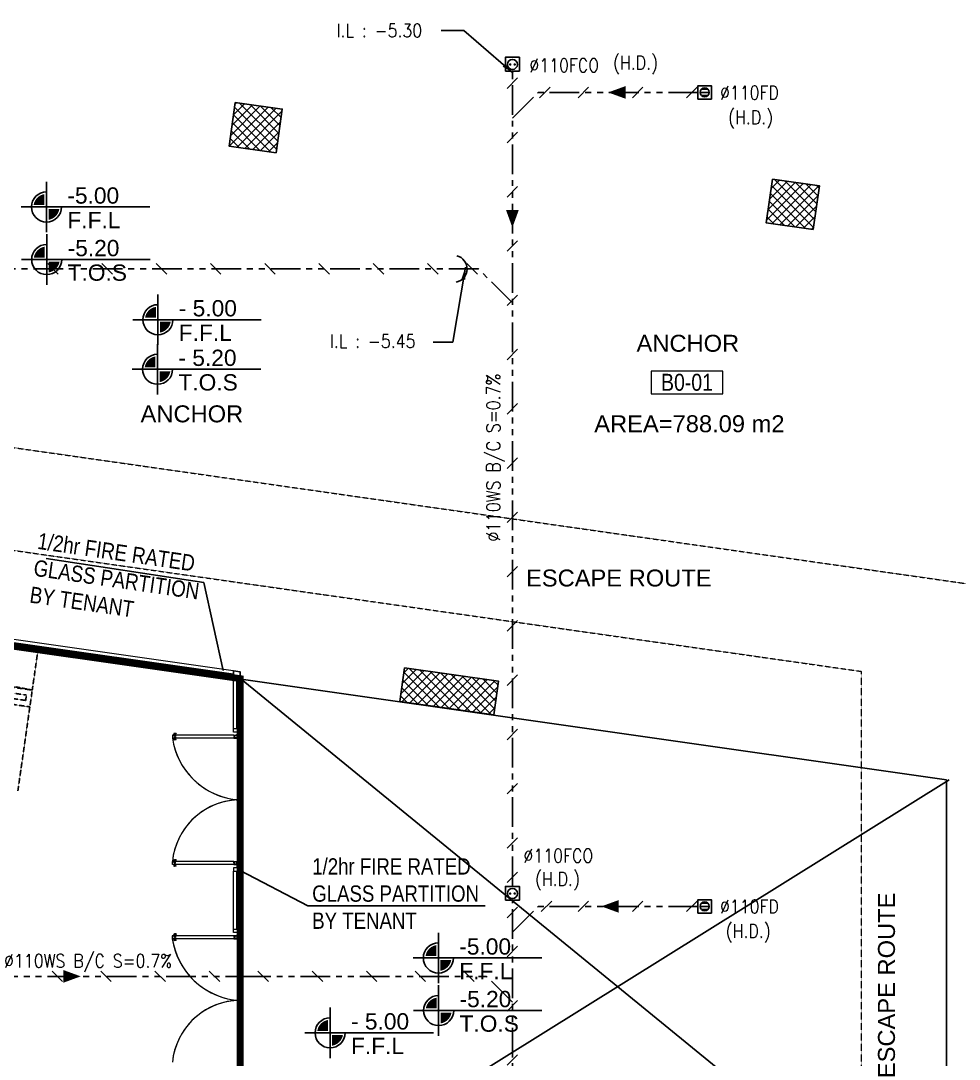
# Model space of a CAD drawing. Header units: inches. Extents: x 860051 to 1567527, y 277639 to 595672.
# Drawn here: x 1040839 to 1054677, y 354142 to 369452 of the extents above; entities that cross this region are included whole.
import ezdxf
from ezdxf.enums import TextEntityAlignment as Align

# ---------------------------------------------------------------- set-up
doc = ezdxf.new("R2010")
doc.units = ezdxf.units.IN
doc.header["$MEASUREMENT"] = 0
for name, pattern in [('DASHED2', [9.525, 6.35, -3.175]), ('HIDDEN', [9.525, 6.35, -3.175]), ('PHANTOM2', [1.25, 0.625, -0.125, 0.125, -0.125, 0.125, -0.125])]:
    doc.linetypes.add(name, pattern=pattern)
for name, color, linetype, lineweight in [('A-BLOCK', 43, 'Continuous', 13), ('A-GLASS', 4, 'Continuous', 5), ('A-HATCH CONCRETE', 254, 'Continuous', 5), ('A-LEASING LINE', 7, 'DASHED2', 9), ('A-LEASING NUMBER', 130, 'Continuous', 9), ('A-LEVEL', 181, 'Continuous', 9), ('A-LEVEL-CON', 74, 'Continuous', 9), ('A-LEVEL-FFL', 181, 'Continuous', 9), ('escape route', 8, 'HIDDEN', 15)]:
    doc.layers.add(name, color=color, linetype=linetype, lineweight=lineweight)
for name, color, linetype in [('GLAZ', 4, 'Continuous'), ('LEVELS', 181, 'Continuous'), ('P-PIPE-DRA', 40, 'Continuous'), ('P-PIPE-DRA-TXT', 181, 'Continuous'), ('S-COL', 210, 'Continuous'), ('SHAFT', 7, 'Continuous'), ('STEEL', 5, 'Continuous'), ('TAXT', 3, 'Continuous'), ('TEXT', 181, 'Continuous')]:
    doc.layers.add(name, color=color, linetype=linetype)
doc.styles.add('ARIAL', font='ARIALN.TTF')
doc.styles.add('SS', font='romand.shx', dxfattribs={"width": 0.85, "height": 200})
doc.styles.get("Standard").update_dxf_attribs({"font": 'arial.ttf'})
doc.styles.add('style1', font='arial.ttf')
doc.dimstyles.get("Standard").update_dxf_attribs({"dimtxt": 0.18, "dimasz": 0.18, "dimexe": 0.18, "dimexo": 0.0625, "dimgap": 0.09, "dimtad": 0, "dimtih": 1, "dimtoh": 1, "dimdec": 4, "dimzin": 0, "dimdsep": 46, "dimtxsty": 'Standard', "dimcen": 0.09, "dimadec": 0, "dimazin": 0, "dimtfac": 1, "dimtdec": 4, "dimtofl": 0, "dimtmove": 0, "dimatfit": 3, "dimfxl": 1, "dimtolj": 1, "dimtzin": 0, "dimarcsym": 0})
pattern_1 = [(45, (1013480.555, -68927.58), (-66.29126, 66.29126), []), (135, (1013480.555, -68927.58), (-66.29126, -66.29126), [])]

# ---------------------------------------------------------------- blocks, each defined once
blk = doc.blocks.new('FCO')
at = {"layer": 'P-PIPE-DRA', "color": 3, "linetype": 'Continuous'}
blk.add_lwpolyline([(0.103, 0), (0.103, 0.205), (-0.103, 0.205), (-0.103, 0)], close=True, dxfattribs=at)
at = {"layer": 'P-PIPE-DRA', "color": 1, "linetype": 'Continuous', "const_width": 0.018}
for points in [[(-0.034, 0.107, -1), (-0.034, 0.089, -1)], [(0.032, 0.107, 1), (0.032, 0.089, 1)]]:
    blk.add_lwpolyline(points, format="xyb", close=True, dxfattribs=at)
at = {"layer": 'P-PIPE-DRA', "color": 1, "linetype": 'Continuous'}
blk.add_circle((0, 0.099), 0.074, dxfattribs=at)
blk = doc.blocks.new('FD')
at = {"layer": 'P-PIPE-DRA', "color": 1, "linetype": 'Continuous'}
for p, q in [((-0.066, 0.099), (0.066, 0.099)), ((-0.045, 0.146), (0.045, 0.146)), ((-0.045, 0.051), (0.045, 0.051))]:
    blk.add_line(p, q, dxfattribs=at)
at = {"layer": 'P-PIPE-DRA', "color": 3, "linetype": 'Continuous'}
blk.add_lwpolyline([(0.099, 0), (0.099, 0.197), (-0.099, 0.197), (-0.099, 0)], close=True, dxfattribs=at)
at = {"layer": 'P-PIPE-DRA', "color": 1, "linetype": 'Continuous'}
blk.add_circle((0, 0.099), 0.0657, dxfattribs=at)
blk = doc.blocks.new('level')
at = {"layer": 'LEVELS'}
for points in [[(42.7, 3.7), (22.8, 3.7, -0.325023), (42.7, 23.7)], [(70.2, -3.7), (50.2, -3.7), (50.2, -23.7, 0.325023)]]:
    blk.add_hatch(color=256, dxfattribs=at).paths.add_polyline_path(points)
for p, q in [((46.5, -46.5), (46.5, 46.5)), ((0, 0), (236.9, 0))]:
    blk.add_line(p, q, dxfattribs=at)
blk.add_arc((46.5, 0), 27.7, 90, 0, dxfattribs=at)
at = {"layer": 'LEVELS', "style": 'style1', "flags": 8}
for tag, p in [('+0.00', (85, 6.1)), ('F.F.L', (85, -39.1))]:
    blk.add_attdef(tag, p, '', height=30, dxfattribs=at)
blk = doc.blocks.new('LEASING')
at = {"layer": 'A-LEASING NUMBER'}
blk.add_lwpolyline([(0, 0), (1057, 0), (1057, 336), (0, 336)], close=True, dxfattribs=at)
at = {"layer": 'A-LEASING NUMBER', "style": 'ARIAL'}
blk.add_attdef('4TH-01', text='', height=250, dxfattribs=at).set_placement((530, 170), align=Align.MIDDLE_CENTER)

msp = doc.modelspace()

# ---------------------------------------------------------------- hatches: boundary and pattern name
at = {"layer": 'A-HATCH CONCRETE'}
h = msp.add_hatch(dxfattribs=at)
h.set_pattern_fill('ANSI37', color=251, scale=750)
h.set_pattern_definition(pattern_1)
h.paths.add_polyline_path([(1044002.2, 368248.4), (1043910.4, 367604.9), (1044603.4, 367506), (1044695.2, 368149.5)])
h = msp.add_hatch(dxfattribs=at)
h.set_pattern_fill('ANSI37', color=251, scale=750)
h.set_pattern_definition(pattern_1)
h.paths.add_polyline_path([(1051921.8, 367118), (1051830, 366474.6), (1052523, 366375.7), (1052614.8, 367019.1)])
h = msp.add_hatch(dxfattribs=at)
h.set_pattern_fill('ANSI37', color=251, scale=750)
h.set_pattern_definition(pattern_1)
h.paths.add_polyline_path([(1047814.3, 359219.8), (1047885, 359714.7), (1046499, 359912.5), (1046428.4, 359417.6)])
at = {"layer": 'LEVELS'}
for points in [[(1041188.4, 366737.1), (1041028.7, 366737.1, -0.3250229), (1041188.4, 366896.7)], [(1041408, 366677.1), (1041248.4, 366677.1), (1041248.4, 366517.4, 0.3250229)], [(1041192.2, 365962), (1041032.5, 365962, -0.3250229), (1041192.2, 366121.7)], [(1041411.8, 365902), (1041252.2, 365902), (1041252.2, 365742.4, 0.3250229)], [(1046967.4, 355665.6), (1046807.7, 355665.6, -0.3250229), (1046967.4, 355825.2)], [(1047187, 355605.6), (1047027.4, 355605.6), (1047027.4, 355445.9, 0.3250229)], [(1046971.2, 354890.5), (1046811.5, 354890.5, -0.3250229), (1046971.2, 355050.2)], [(1047190.8, 354830.5), (1047031.2, 354830.5), (1047031.2, 354670.9, 0.3250229)]]:
    msp.add_hatch(color=251, dxfattribs=at).paths.add_polyline_path(points)

# ---------------------------------------------------------------- linework, layer by layer
at = {"layer": 'A-BLOCK', "color": 251, "ltscale": 100}
msp.add_line((1043974.2, 359767.9), (1039597, 360392.7), dxfattribs=at)
at = {"layer": 'A-GLASS', "color": 251}
for p, q in [((1044074.2, 359753.6), (1039597, 360392.7)), ((1044074.2, 359854.5), (1039611.1, 360491.5)), ((1043974.2, 359818.3), (1039653.6, 360434.9)), ((1043974.2, 359016.5), (1043974.2, 359767.9)), ((1043974.2, 359016.5), (1043974.2, 359767.9)), ((1044024.2, 359016.5), (1044024.2, 359760.8)), ((1044024.2, 359016.5), (1044024.2, 359760.8)), ((1044074.2, 359016.5), (1044074.2, 359753.6)), ((1044074.2, 359016.5), (1044074.2, 359753.6)), ((1043974.2, 356059.4), (1043974.2, 356916.5)), ((1043974.2, 356059.4), (1043974.2, 356916.5)), ((1044024.2, 356059.4), (1044024.2, 356916.5)), ((1044024.2, 356059.4), (1044024.2, 356916.5)), ((1044074.1, 356059.4), (1044074.2, 356916.5)), ((1044074.1, 356059.4), (1044074.2, 356916.5))]:
    msp.add_line(p, q, dxfattribs=at)
at = {"layer": 'A-GLASS', "color": 254}
for p, q in [((1043974.2, 359016.5), (1043974.2, 359767.9)), ((1044024.2, 359016.5), (1044024.2, 359760.8)), ((1044074.2, 359016.5), (1044074.2, 359753.6)), ((1043974.2, 356059.4), (1043974.2, 356916.5)), ((1044024.2, 356059.4), (1044024.2, 356916.5)), ((1044074.1, 356059.4), (1044074.2, 356916.5))]:
    msp.add_line(p, q, dxfattribs=at)
at = {"layer": 'A-GLASS', "color": 251, "ltscale": 0.5}
for p, q in [((1043119.6, 358921), (1043074.2, 358921)), ((1043074.2, 358921), (1043074.2, 358875.6)), ((1043119.6, 358921), (1043074.2, 358921)), ((1043074.2, 358921), (1043074.2, 358875.6)), ((1043119.6, 358875.6), (1043074.2, 358875.6)), ((1043119.6, 358875.6), (1043074.2, 358875.6)), ((1043078.7, 358916.5), (1043115.1, 358916.5)), ((1043078.7, 358916.5), (1043078.7, 358880.1)), ((1043078.7, 358916.5), (1043115.1, 358916.5)), ((1043078.7, 358916.5), (1043078.7, 358880.1)), ((1043078.7, 358880.1), (1043115.1, 358880.1)), ((1043078.7, 358880.1), (1043115.1, 358880.1)), ((1043094.6, 358921), (1043094.6, 358934.7)), ((1043094.6, 358921), (1043094.6, 358934.7)), ((1043094.6, 358875.6), (1043094.6, 358861.9)), ((1043094.6, 358875.6), (1043094.6, 358861.9)), ((1043101.5, 358921), (1043101.5, 358934.7)), ((1043101.5, 358921), (1043101.5, 358934.7)), ((1043101.5, 358875.6), (1043101.5, 358861.9)), ((1043101.5, 358875.6), (1043101.5, 358861.9)), ((1043131.4, 358946.1), (1043106, 358946.1)), ((1043131.4, 358946.1), (1043106, 358946.1)), ((1043131.4, 358939.2), (1043106, 358939.2)), ((1043131.4, 358939.2), (1043106, 358939.2)), ((1043106, 358907.4), (1043115.1, 358907.4)), ((1043106, 358907.4), (1043106, 358902.9)), ((1043106, 358907.4), (1043115.1, 358907.4)), ((1043106, 358907.4), (1043106, 358902.9)), ((1043119.6, 358902.9), (1043106, 358902.9)), ((1043119.6, 358902.9), (1043106, 358902.9)), ((1043106, 358893.8), (1043106, 358889.2)), ((1043119.6, 358893.8), (1043106, 358893.8)), ((1043106, 358893.8), (1043106, 358889.2)), ((1043119.6, 358893.8), (1043106, 358893.8)), ((1043106, 358889.2), (1043115.1, 358889.2)), ((1043106, 358889.2), (1043115.1, 358889.2)), ((1043110.5, 358902.9), (1043110.5, 358893.8)), ((1043110.5, 358902.9), (1043110.5, 358893.8)), ((1043115.1, 358916.5), (1043115.1, 358907.4)), ((1043115.1, 358916.5), (1043115.1, 358907.4)), ((1043115.1, 358889.2), (1043115.1, 358880.1)), ((1043115.1, 358889.2), (1043115.1, 358880.1)), ((1043119.6, 358921), (1043119.6, 358902.9)), ((1043119.6, 358921), (1043119.6, 358902.9)), ((1043983.3, 358921), (1043119.6, 358921)), ((1043119.6, 358893.8), (1043119.6, 358875.6)), ((1043119.6, 358893.8), (1043119.6, 358875.6)), ((1043983.3, 358875.6), (1043119.6, 358875.6)), ((1043131.4, 358946.1), (1043131.4, 358939.2)), ((1043131.4, 358946.1), (1043131.4, 358939.2)), ((1043983.3, 358875.6), (1043973.9, 358875.6)), ((1043983.3, 358921), (1043974, 358921)), ((1043983.3, 358921), (1043983.3, 358902.9)), ((1043983.3, 358921), (1044028.7, 358921)), ((1043983.3, 358921), (1043983.3, 358902.9)), ((1043983.3, 358921), (1044028.7, 358921)), ((1043983.3, 358902.9), (1043996.9, 358902.9)), ((1043983.3, 358902.9), (1043996.9, 358902.9)), ((1043983.3, 358893.8), (1043983.3, 358875.6)), ((1043983.3, 358893.8), (1043996.9, 358893.8)), ((1043983.3, 358893.8), (1043983.3, 358875.6)), ((1043983.3, 358893.8), (1043996.9, 358893.8)), ((1043983.3, 358875.6), (1044028.7, 358875.6)), ((1043983.3, 358875.6), (1044028.7, 358875.6)), ((1044024.2, 358916.5), (1043987.8, 358916.5)), ((1043987.8, 358916.5), (1043987.8, 358907.4)), ((1044024.2, 358916.5), (1043987.8, 358916.5)), ((1043987.8, 358916.5), (1043987.8, 358907.4)), ((1043996.9, 358907.4), (1043987.8, 358907.4)), ((1043996.9, 358907.4), (1043987.8, 358907.4)), ((1043996.9, 358889.2), (1043987.8, 358889.2)), ((1043987.8, 358889.2), (1043987.8, 358880.1)), ((1043996.9, 358889.2), (1043987.8, 358889.2)), ((1043987.8, 358889.2), (1043987.8, 358880.1)), ((1044024.2, 358880.1), (1043987.8, 358880.1)), ((1044024.2, 358880.1), (1043987.8, 358880.1)), ((1043992.4, 358902.9), (1043992.4, 358893.8)), ((1043992.4, 358902.9), (1043992.4, 358893.8)), ((1043996.9, 358907.4), (1043996.9, 358902.9)), ((1043996.9, 358907.4), (1043996.9, 358902.9)), ((1043996.9, 358893.8), (1043996.9, 358889.2)), ((1043996.9, 358893.8), (1043996.9, 358889.2)), ((1044024.2, 358916.5), (1044024.2, 358880.1)), ((1044024.2, 358916.5), (1044024.2, 358880.1)), ((1044028.7, 358966.5), (1044074.2, 358966.5)), ((1044028.7, 358966.5), (1044028.7, 358921)), ((1044028.7, 358966.5), (1044074.2, 358966.5)), ((1044028.7, 358966.5), (1044028.7, 358921)), ((1044028.7, 358921), (1044028.7, 358875.6)), ((1044028.7, 358921), (1044074.2, 358921)), ((1044028.7, 358921), (1044028.7, 358875.6)), ((1044028.7, 358921), (1044074.2, 358921)), ((1044033.3, 358925.6), (1044033.3, 358962)), ((1044033.3, 358962), (1044069.6, 358962)), ((1044033.3, 358925.6), (1044033.3, 358962)), ((1044033.3, 358962), (1044069.6, 358962)), ((1044033.3, 358925.6), (1044069.6, 358925.6)), ((1044033.3, 358925.6), (1044069.6, 358925.6)), ((1044069.6, 358925.6), (1044069.6, 358962)), ((1044069.6, 358925.6), (1044069.6, 358962)), ((1044074.2, 358966.5), (1044074.2, 358921)), ((1044074.2, 358966.5), (1044074.2, 358921)), ((1043131.4, 358857.4), (1043106, 358857.4)), ((1043131.4, 358857.4), (1043106, 358857.4)), ((1043131.4, 358850.6), (1043106, 358850.6)), ((1043131.4, 358850.6), (1043106, 358850.6)), ((1043131.4, 358850.6), (1043131.4, 358857.4)), ((1043131.4, 358850.6), (1043131.4, 358857.4)), ((1043119.6, 357057.4), (1043074.2, 357057.4)), ((1043074.2, 357012), (1043074.2, 357057.4)), ((1043119.6, 357057.4), (1043074.2, 357057.4)), ((1043074.2, 357012), (1043074.2, 357057.4)), ((1043078.7, 357052.9), (1043115.1, 357052.9)), ((1043078.7, 357016.5), (1043078.7, 357052.9)), ((1043078.7, 357052.9), (1043115.1, 357052.9)), ((1043078.7, 357016.5), (1043078.7, 357052.9)), ((1043094.6, 357057.4), (1043094.6, 357071.1)), ((1043094.6, 357057.4), (1043094.6, 357071.1)), ((1043101.5, 357057.4), (1043101.5, 357071.1)), ((1043101.5, 357057.4), (1043101.5, 357071.1)), ((1043131.4, 357082.4), (1043106, 357082.4)), ((1043131.4, 357082.4), (1043106, 357082.4)), ((1043131.4, 357075.6), (1043106, 357075.6)), ((1043131.4, 357075.6), (1043106, 357075.6)), ((1043106, 357043.8), (1043115.1, 357043.8)), ((1043106, 357039.2), (1043106, 357043.8)), ((1043106, 357043.8), (1043115.1, 357043.8)), ((1043106, 357039.2), (1043106, 357043.8)), ((1043119.6, 357039.2), (1043106, 357039.2)), ((1043119.6, 357039.2), (1043106, 357039.2)), ((1043106, 357025.6), (1043106, 357030.1)), ((1043119.6, 357030.1), (1043106, 357030.1)), ((1043106, 357025.6), (1043106, 357030.1)), ((1043119.6, 357030.1), (1043106, 357030.1)), ((1043106, 357025.6), (1043115.1, 357025.6)), ((1043106, 357025.6), (1043115.1, 357025.6)), ((1043110.5, 357030.1), (1043110.5, 357039.2)), ((1043110.5, 357030.1), (1043110.5, 357039.2)), ((1043115.1, 357043.8), (1043115.1, 357052.9)), ((1043115.1, 357043.8), (1043115.1, 357052.9)), ((1043115.1, 357016.5), (1043115.1, 357025.6)), ((1043115.1, 357016.5), (1043115.1, 357025.6)), ((1043119.6, 357039.2), (1043119.6, 357057.4)), ((1043119.6, 357039.2), (1043119.6, 357057.4)), ((1043983.3, 357057.4), (1043119.6, 357057.4)), ((1043119.6, 357012), (1043119.6, 357030.1)), ((1043119.6, 357012), (1043119.6, 357030.1)), ((1043131.4, 357082.4), (1043131.4, 357075.6)), ((1043131.4, 357082.4), (1043131.4, 357075.6)), ((1043983.3, 357057.4), (1043973.4, 357057.4)), ((1043983.3, 357039.2), (1043983.3, 357057.4)), ((1043983.3, 357057.4), (1044028.7, 357057.4)), ((1043983.3, 357039.2), (1043983.3, 357057.4)), ((1043983.3, 357057.4), (1044028.7, 357057.4)), ((1043983.3, 357039.2), (1043996.9, 357039.2)), ((1043983.3, 357039.2), (1043996.9, 357039.2)), ((1043983.3, 357012), (1043983.3, 357030.1)), ((1043983.3, 357030.1), (1043996.9, 357030.1)), ((1043983.3, 357012), (1043983.3, 357030.1)), ((1043983.3, 357030.1), (1043996.9, 357030.1)), ((1044024.2, 357052.9), (1043987.8, 357052.9)), ((1043987.8, 357043.8), (1043987.8, 357052.9)), ((1044024.2, 357052.9), (1043987.8, 357052.9)), ((1043987.8, 357043.8), (1043987.8, 357052.9)), ((1043996.9, 357043.8), (1043987.8, 357043.8)), ((1043996.9, 357043.8), (1043987.8, 357043.8)), ((1043987.8, 357016.5), (1043987.8, 357025.6)), ((1043996.9, 357025.6), (1043987.8, 357025.6)), ((1043987.8, 357016.5), (1043987.8, 357025.6)), ((1043996.9, 357025.6), (1043987.8, 357025.6)), ((1043992.4, 357030.1), (1043992.4, 357039.2)), ((1043992.4, 357030.1), (1043992.4, 357039.2)), ((1043996.9, 357039.2), (1043996.9, 357043.8)), ((1043996.9, 357039.2), (1043996.9, 357043.8)), ((1043996.9, 357025.6), (1043996.9, 357030.1)), ((1043996.9, 357025.6), (1043996.9, 357030.1)), ((1044024.2, 357016.5), (1044024.2, 357052.9)), ((1044024.2, 357016.5), (1044024.2, 357052.9)), ((1044028.7, 357011.9), (1044028.7, 357057.4)), ((1044028.7, 357011.9), (1044028.7, 357057.4)), ((1043119.6, 357012), (1043074.2, 357012)), ((1043119.6, 357012), (1043074.2, 357012)), ((1043078.7, 357016.5), (1043115.1, 357016.5)), ((1043078.7, 357016.5), (1043115.1, 357016.5)), ((1043094.6, 357012), (1043094.6, 356998.3)), ((1043094.6, 357012), (1043094.6, 356998.3)), ((1043101.5, 357012), (1043101.5, 356998.3)), ((1043101.5, 357012), (1043101.5, 356998.3)), ((1043131.4, 356993.8), (1043106, 356993.8)), ((1043131.4, 356993.8), (1043106, 356993.8)), ((1043131.4, 356986.9), (1043106, 356986.9)), ((1043983.3, 357012), (1043119.6, 357012)), ((1043131.4, 356986.9), (1043131.4, 356993.8)), ((1043983.3, 357012), (1043973.4, 357012)), ((1043983.3, 357012), (1044028.7, 357011.9)), ((1043983.3, 357012), (1044028.7, 357011.9)), ((1044024.2, 357016.5), (1043987.8, 357016.5)), ((1044024.2, 357016.5), (1043987.8, 357016.5)), ((1044028.7, 357011.9), (1044074.2, 357012)), ((1044028.7, 357011.9), (1044074.2, 357012)), ((1044028.7, 356966.5), (1044028.7, 357011.9)), ((1044028.7, 356966.5), (1044028.7, 357011.9)), ((1044028.7, 356966.5), (1044074.2, 356966.5)), ((1044028.7, 356966.5), (1044074.2, 356966.5)), ((1044033.3, 357007.4), (1044033.3, 356971)), ((1044033.3, 357007.4), (1044069.6, 357007.4)), ((1044033.3, 357007.4), (1044033.3, 356971)), ((1044033.3, 357007.4), (1044069.6, 357007.4)), ((1044033.3, 356971), (1044069.6, 356971)), ((1044033.3, 356971), (1044069.6, 356971)), ((1044069.6, 357007.4), (1044069.6, 356971)), ((1044069.6, 357007.4), (1044069.6, 356971)), ((1044074.2, 356966.5), (1044074.2, 357012)), ((1044074.2, 356966.5), (1044074.2, 357012)), ((1043119.6, 355964), (1043074.1, 355964)), ((1043074.1, 355964), (1043074.1, 355918.5)), ((1043078.7, 355959.4), (1043115.1, 355959.4)), ((1043078.7, 355959.4), (1043078.7, 355923.1)), ((1043094.6, 355964), (1043094.6, 355977.6)), ((1043101.4, 355964), (1043101.4, 355977.6)), ((1043131.3, 355989), (1043106, 355989)), ((1043131.3, 355982.2), (1043106, 355982.2)), ((1043115.1, 355959.4), (1043115, 355950.3)), ((1043119.6, 355964), (1043119.6, 355945.8)), ((1043983.2, 355964), (1043119.6, 355964)), ((1043131.3, 355989), (1043131.3, 355982.2)), ((1043983.2, 355964), (1043973.1, 355964)), ((1043983.2, 355964), (1043983.2, 355945.8)), ((1043983.2, 355964), (1044028.7, 355964)), ((1043983.2, 355964), (1043983.2, 355945.8)), ((1043983.2, 355964), (1044028.7, 355964)), ((1044024.1, 355959.4), (1043987.8, 355959.4)), ((1043987.8, 355959.4), (1043987.8, 355950.3)), ((1044024.1, 355959.4), (1043987.8, 355959.4)), ((1043987.8, 355959.4), (1043987.8, 355950.3)), ((1044024.1, 355959.4), (1044024.1, 355923.1)), ((1044024.1, 355959.4), (1044024.1, 355923.1)), ((1044028.7, 356009.4), (1044074.1, 356009.4)), ((1044028.7, 356009.4), (1044028.7, 355964)), ((1044028.7, 356009.4), (1044074.1, 356009.4)), ((1044028.7, 356009.4), (1044028.7, 355964)), ((1044028.7, 355964), (1044028.7, 355918.5)), ((1044028.7, 355964), (1044074.1, 355964)), ((1044028.7, 355964), (1044028.7, 355918.5)), ((1044028.7, 355964), (1044074.1, 355964)), ((1044033.2, 355968.5), (1044033.2, 356004.9)), ((1044033.2, 356004.9), (1044069.6, 356004.9)), ((1044033.2, 355968.5), (1044033.2, 356004.9)), ((1044033.2, 356004.9), (1044069.6, 356004.9)), ((1044033.2, 355968.5), (1044069.6, 355968.5)), ((1044033.2, 355968.5), (1044069.6, 355968.5)), ((1044069.6, 355968.5), (1044069.6, 356004.9)), ((1044069.6, 355968.5), (1044069.6, 356004.9)), ((1044074.1, 356009.4), (1044074.1, 355964)), ((1044074.1, 356009.4), (1044074.1, 355964)), ((1043119.6, 355918.5), (1043074.1, 355918.5)), ((1043078.7, 355923.1), (1043115, 355923.1)), ((1043094.6, 355918.5), (1043094.6, 355904.9)), ((1043101.4, 355918.5), (1043101.4, 355904.9)), ((1043106, 355950.3), (1043115, 355950.3)), ((1043106, 355950.3), (1043106, 355945.8)), ((1043119.6, 355945.8), (1043106, 355945.8)), ((1043106, 355936.7), (1043106, 355932.2)), ((1043119.6, 355936.7), (1043106, 355936.7)), ((1043106, 355932.2), (1043115, 355932.2)), ((1043131.3, 355900.3), (1043106, 355900.3)), ((1043131.3, 355893.5), (1043106, 355893.5)), ((1043110.5, 355945.8), (1043110.5, 355936.7)), ((1043115, 355932.2), (1043115, 355923.1)), ((1043119.6, 355936.7), (1043119.6, 355918.5)), ((1043983.2, 355918.5), (1043119.6, 355918.6)), ((1043131.3, 355893.5), (1043131.3, 355900.3)), ((1043983.2, 355918.5), (1043973.1, 355918.5)), ((1043983.2, 355945.8), (1043996.9, 355945.8)), ((1043983.2, 355945.8), (1043996.9, 355945.8)), ((1043983.2, 355936.7), (1043983.2, 355918.5)), ((1043983.2, 355936.7), (1043996.9, 355936.7)), ((1043983.2, 355936.7), (1043983.2, 355918.5)), ((1043983.2, 355936.7), (1043996.9, 355936.7)), ((1043983.2, 355918.5), (1044028.7, 355918.5)), ((1043983.2, 355918.5), (1044028.7, 355918.5)), ((1043996.9, 355950.3), (1043987.8, 355950.3)), ((1043996.9, 355950.3), (1043987.8, 355950.3)), ((1043996.9, 355932.2), (1043987.8, 355932.2)), ((1043987.8, 355932.2), (1043987.8, 355923.1)), ((1043996.9, 355932.2), (1043987.8, 355932.2)), ((1043987.8, 355932.2), (1043987.8, 355923.1)), ((1044024.1, 355923.1), (1043987.8, 355923.1)), ((1044024.1, 355923.1), (1043987.8, 355923.1)), ((1043992.3, 355945.8), (1043992.3, 355936.7)), ((1043992.3, 355945.8), (1043992.3, 355936.7)), ((1043996.9, 355950.3), (1043996.9, 355945.8)), ((1043996.9, 355950.3), (1043996.9, 355945.8)), ((1043996.9, 355936.7), (1043996.9, 355932.2)), ((1043996.9, 355936.7), (1043996.9, 355932.2))]:
    msp.add_line(p, q, dxfattribs=at)
at = {"layer": 'A-GLASS', "color": 254, "ltscale": 0.5}
for p, q in [((1043119.6, 358921), (1043074.2, 358921)), ((1043074.2, 358921), (1043074.2, 358875.6)), ((1043119.6, 358875.6), (1043074.2, 358875.6)), ((1043078.7, 358916.5), (1043115.1, 358916.5)), ((1043078.7, 358916.5), (1043078.7, 358880.1)), ((1043078.7, 358880.1), (1043115.1, 358880.1)), ((1043094.6, 358921), (1043094.6, 358934.7)), ((1043094.6, 358875.6), (1043094.6, 358861.9)), ((1043101.5, 358921), (1043101.5, 358934.7)), ((1043101.5, 358875.6), (1043101.5, 358861.9)), ((1043131.4, 358946.1), (1043106, 358946.1)), ((1043131.4, 358939.2), (1043106, 358939.2)), ((1043106, 358907.4), (1043115.1, 358907.4)), ((1043106, 358907.4), (1043106, 358902.9)), ((1043119.6, 358902.9), (1043106, 358902.9)), ((1043106, 358893.8), (1043106, 358889.2)), ((1043119.6, 358893.8), (1043106, 358893.8)), ((1043106, 358889.2), (1043115.1, 358889.2)), ((1043110.5, 358902.9), (1043110.5, 358893.8)), ((1043115.1, 358916.5), (1043115.1, 358907.4)), ((1043115.1, 358889.2), (1043115.1, 358880.1)), ((1043119.6, 358921), (1043119.6, 358902.9)), ((1043983.3, 358921), (1043119.6, 358921)), ((1043119.6, 358893.8), (1043119.6, 358875.6)), ((1043983.3, 358875.6), (1043119.6, 358875.6)), ((1043131.4, 358946.1), (1043131.4, 358939.2)), ((1043983.3, 358921), (1043983.3, 358902.9)), ((1043983.3, 358921), (1044028.7, 358921)), ((1043983.3, 358902.9), (1043996.9, 358902.9)), ((1043983.3, 358893.8), (1043983.3, 358875.6)), ((1043983.3, 358893.8), (1043996.9, 358893.8)), ((1043983.3, 358875.6), (1044028.7, 358875.6)), ((1044024.2, 358916.5), (1043987.8, 358916.5)), ((1043987.8, 358916.5), (1043987.8, 358907.4)), ((1043996.9, 358907.4), (1043987.8, 358907.4)), ((1043996.9, 358889.2), (1043987.8, 358889.2)), ((1043987.8, 358889.2), (1043987.8, 358880.1)), ((1044024.2, 358880.1), (1043987.8, 358880.1)), ((1043992.4, 358902.9), (1043992.4, 358893.8)), ((1043996.9, 358907.4), (1043996.9, 358902.9)), ((1043996.9, 358893.8), (1043996.9, 358889.2)), ((1044024.2, 358916.5), (1044024.2, 358880.1)), ((1044028.7, 358966.5), (1044074.2, 358966.5)), ((1044028.7, 358966.5), (1044028.7, 358921)), ((1044028.7, 358921), (1044028.7, 358875.6)), ((1044028.7, 358921), (1044074.2, 358921)), ((1044033.3, 358925.6), (1044033.3, 358962)), ((1044033.3, 358962), (1044069.6, 358962)), ((1044033.3, 358925.6), (1044069.6, 358925.6)), ((1044069.6, 358925.6), (1044069.6, 358962)), ((1044074.2, 358966.5), (1044074.2, 358921)), ((1043131.4, 358857.4), (1043106, 358857.4)), ((1043131.4, 358850.6), (1043106, 358850.6)), ((1043131.4, 358850.6), (1043131.4, 358857.4)), ((1043119.6, 357057.4), (1043074.2, 357057.4)), ((1043074.2, 357012), (1043074.2, 357057.4)), ((1043078.7, 357052.9), (1043115.1, 357052.9)), ((1043078.7, 357016.5), (1043078.7, 357052.9)), ((1043094.6, 357057.4), (1043094.6, 357071.1)), ((1043101.5, 357057.4), (1043101.5, 357071.1)), ((1043131.4, 357082.4), (1043106, 357082.4)), ((1043131.4, 357075.6), (1043106, 357075.6)), ((1043106, 357043.8), (1043115.1, 357043.8)), ((1043106, 357039.2), (1043106, 357043.8)), ((1043119.6, 357039.2), (1043106, 357039.2)), ((1043106, 357025.6), (1043106, 357030.1)), ((1043119.6, 357030.1), (1043106, 357030.1)), ((1043106, 357025.6), (1043115.1, 357025.6)), ((1043110.5, 357030.1), (1043110.5, 357039.2)), ((1043115.1, 357043.8), (1043115.1, 357052.9)), ((1043115.1, 357016.5), (1043115.1, 357025.6)), ((1043119.6, 357039.2), (1043119.6, 357057.4)), ((1043983.3, 357057.4), (1043119.6, 357057.4)), ((1043119.6, 357012), (1043119.6, 357030.1)), ((1043131.4, 357082.4), (1043131.4, 357075.6)), ((1043983.3, 357039.2), (1043983.3, 357057.4)), ((1043983.3, 357057.4), (1044028.7, 357057.4)), ((1043983.3, 357039.2), (1043996.9, 357039.2)), ((1043983.3, 357012), (1043983.3, 357030.1)), ((1043983.3, 357030.1), (1043996.9, 357030.1)), ((1044024.2, 357052.9), (1043987.8, 357052.9)), ((1043987.8, 357043.8), (1043987.8, 357052.9)), ((1043996.9, 357043.8), (1043987.8, 357043.8)), ((1043987.8, 357016.5), (1043987.8, 357025.6)), ((1043996.9, 357025.6), (1043987.8, 357025.6)), ((1043992.4, 357030.1), (1043992.4, 357039.2)), ((1043996.9, 357039.2), (1043996.9, 357043.8)), ((1043996.9, 357025.6), (1043996.9, 357030.1)), ((1044024.2, 357016.5), (1044024.2, 357052.9)), ((1044028.7, 357011.9), (1044028.7, 357057.4)), ((1043119.6, 357012), (1043074.2, 357012)), ((1043078.7, 357016.5), (1043115.1, 357016.5)), ((1043094.6, 357012), (1043094.6, 356998.3)), ((1043101.5, 357012), (1043101.5, 356998.3)), ((1043131.4, 356993.8), (1043106, 356993.8)), ((1043131.4, 356986.9), (1043106, 356986.9)), ((1043983.3, 357012), (1043119.6, 357012)), ((1043131.4, 356986.9), (1043131.4, 356993.8)), ((1043983.3, 357012), (1044028.7, 357011.9)), ((1044024.2, 357016.5), (1043987.8, 357016.5)), ((1044028.7, 357011.9), (1044074.2, 357012)), ((1044028.7, 356966.5), (1044028.7, 357011.9)), ((1044028.7, 356966.5), (1044074.2, 356966.5)), ((1044033.3, 357007.4), (1044033.3, 356971)), ((1044033.3, 357007.4), (1044069.6, 357007.4)), ((1044033.3, 356971), (1044069.6, 356971)), ((1044069.6, 357007.4), (1044069.6, 356971)), ((1044074.2, 356966.5), (1044074.2, 357012)), ((1043119.6, 355964), (1043074.1, 355964)), ((1043074.1, 355964), (1043074.1, 355918.5)), ((1043078.7, 355959.4), (1043115.1, 355959.4)), ((1043078.7, 355959.4), (1043078.7, 355923.1)), ((1043094.6, 355964), (1043094.6, 355977.6)), ((1043101.4, 355964), (1043101.4, 355977.6)), ((1043131.3, 355989), (1043106, 355989)), ((1043131.3, 355982.2), (1043106, 355982.2)), ((1043115.1, 355959.4), (1043115, 355950.3)), ((1043119.6, 355964), (1043119.6, 355945.8)), ((1043983.2, 355964), (1043119.6, 355964)), ((1043131.3, 355989), (1043131.3, 355982.2)), ((1043983.2, 355964), (1043983.2, 355945.8)), ((1043983.2, 355964), (1044028.7, 355964)), ((1044024.1, 355959.4), (1043987.8, 355959.4)), ((1043987.8, 355959.4), (1043987.8, 355950.3)), ((1044024.1, 355959.4), (1044024.1, 355923.1)), ((1044028.7, 356009.4), (1044074.1, 356009.4)), ((1044028.7, 356009.4), (1044028.7, 355964)), ((1044028.7, 355964), (1044028.7, 355918.5)), ((1044028.7, 355964), (1044074.1, 355964)), ((1044033.2, 355968.5), (1044033.2, 356004.9)), ((1044033.2, 356004.9), (1044069.6, 356004.9)), ((1044033.2, 355968.5), (1044069.6, 355968.5)), ((1044069.6, 355968.5), (1044069.6, 356004.9)), ((1044074.1, 356009.4), (1044074.1, 355964)), ((1043119.6, 355918.5), (1043074.1, 355918.5)), ((1043078.7, 355923.1), (1043115, 355923.1)), ((1043094.6, 355918.5), (1043094.6, 355904.9)), ((1043101.4, 355918.5), (1043101.4, 355904.9)), ((1043106, 355950.3), (1043115, 355950.3)), ((1043106, 355950.3), (1043106, 355945.8)), ((1043119.6, 355945.8), (1043106, 355945.8)), ((1043106, 355936.7), (1043106, 355932.2)), ((1043119.6, 355936.7), (1043106, 355936.7)), ((1043106, 355932.2), (1043115, 355932.2)), ((1043131.3, 355900.3), (1043106, 355900.3)), ((1043131.3, 355893.5), (1043106, 355893.5)), ((1043110.5, 355945.8), (1043110.5, 355936.7)), ((1043115, 355932.2), (1043115, 355923.1)), ((1043119.6, 355936.7), (1043119.6, 355918.5)), ((1043983.2, 355918.5), (1043119.6, 355918.6)), ((1043131.3, 355893.5), (1043131.3, 355900.3)), ((1043983.2, 355945.8), (1043996.9, 355945.8)), ((1043983.2, 355936.7), (1043983.2, 355918.5)), ((1043983.2, 355936.7), (1043996.9, 355936.7)), ((1043983.2, 355918.5), (1044028.7, 355918.5)), ((1043996.9, 355950.3), (1043987.8, 355950.3)), ((1043996.9, 355932.2), (1043987.8, 355932.2)), ((1043987.8, 355932.2), (1043987.8, 355923.1)), ((1044024.1, 355923.1), (1043987.8, 355923.1)), ((1043992.3, 355945.8), (1043992.3, 355936.7)), ((1043996.9, 355950.3), (1043996.9, 355945.8)), ((1043996.9, 355936.7), (1043996.9, 355932.2))]:
    msp.add_line(p, q, dxfattribs=at)
at = {"layer": 'A-GLASS', "color": 251}
for points in [[(1043974.2, 359016.5), (1044074.2, 359016.5), (1044074.2, 358966.5), (1043974.2, 358966.5)], [(1043974.2, 359016.5), (1044074.2, 359016.5), (1044074.2, 358966.5), (1043974.2, 358966.5)], [(1043974.2, 356916.5), (1044074.2, 356916.5), (1044074.2, 356966.5), (1043974.2, 356966.5)], [(1043974.2, 356916.5), (1044074.2, 356916.5), (1044074.2, 356966.5), (1043974.2, 356966.5)], [(1043974.1, 356059.4), (1044074.1, 356059.4), (1044074.1, 356009.4), (1043974.1, 356009.4)], [(1043974.1, 356059.4), (1044074.1, 356059.4), (1044074.1, 356009.4), (1043974.1, 356009.4)]]:
    msp.add_lwpolyline(points, close=True, dxfattribs=at)
at = {"layer": 'A-GLASS', "color": 254}
for points in [[(1043974.2, 359016.5), (1044074.2, 359016.5), (1044074.2, 358966.5), (1043974.2, 358966.5)], [(1043974.2, 356916.5), (1044074.2, 356916.5), (1044074.2, 356966.5), (1043974.2, 356966.5)], [(1043974.1, 356059.4), (1044074.1, 356059.4), (1044074.1, 356009.4), (1043974.1, 356009.4)]]:
    msp.add_lwpolyline(points, close=True, dxfattribs=at)
at = {"layer": 'A-GLASS', "color": 251, "ltscale": 0.5}
for centre in [(1044024.8, 358925), (1044024.8, 358925), (1044024.8, 357008), (1044024.8, 357008), (1044024.7, 355968), (1044024.7, 355968)]:
    msp.add_circle(centre, 3.98, dxfattribs=at)
at = {"layer": 'A-GLASS', "color": 254, "ltscale": 0.5}
for centre in [(1044024.8, 358925), (1044024.8, 357008), (1044024.7, 355968)]:
    msp.add_circle(centre, 3.98, dxfattribs=at)
at = {"layer": 'A-GLASS', "color": 251, "ltscale": 0.5}
for centre, radius, start, end in [((1044136.8, 359035.6), 1074.6, 188.56447, 264.23052), ((1043106, 358934.7), 11.4, 90.02421, 179.97515), ((1043106, 358934.7), 11.4, 90.02421, 179.97515), ((1043106, 358861.9), 11.4, 180.02485, 269.97579), ((1043106, 358861.9), 11.4, 180.02485, 269.97579), ((1043106, 358934.7), 4.55, 90.02421, 179.97515), ((1043106, 358934.7), 4.55, 90.02421, 179.97515), ((1043106, 358861.9), 4.55, 180.02485, 269.97579), ((1043106, 358861.9), 4.55, 180.02485, 269.97579), ((1044081.5, 356955.4), 1012.5, 92.9889, 174.21627), ((1044136.8, 359035.6), 1074.6, 261.27177, 264.23052), ((1044081.5, 356955.4), 1012.5, 92.9889, 96.11396), ((1043106, 357071.1), 11.4, 90.02421, 179.97515), ((1043106, 357071.1), 11.4, 90.02421, 179.97515), ((1043106, 357071.1), 4.55, 90.02421, 179.97515), ((1043106, 357071.1), 4.55, 90.02421, 179.97515), ((1043106, 356998.3), 11.4, 180.02485, 269.97579), ((1043106, 356998.3), 4.55, 180.02485, 269.97579), ((1043106, 356998.3), 4.55, 180.02485, 269.97579), ((1043106, 355977.6), 11.4, 90.02421, 179.97515), ((1043106, 355977.6), 4.55, 90.02421, 179.97515), ((1044136.7, 356078.6), 1074.6, 188.56447, 264.23052), ((1043106, 355904.9), 11.4, 180.02485, 269.97579), ((1043106, 355904.9), 4.55, 180.02485, 269.97579), ((1044081.5, 353998.3), 1012.5, 92.9889, 174.21627), ((1044136.7, 356078.6), 1074.6, 261.2303, 264.23052), ((1044081.5, 353998.3), 1012.5, 92.9889, 96.15772)]:
    msp.add_arc(centre, radius, start, end, dxfattribs=at)
at = {"layer": 'A-GLASS', "color": 254, "ltscale": 0.5}
for centre, radius, start, end in [((1044136.8, 359035.6), 1074.6, 188.56447, 261.27177), ((1043106, 358934.7), 11.4, 90.02421, 179.97515), ((1043106, 358861.9), 11.4, 180.02485, 269.97579), ((1043106, 358934.7), 4.55, 90.02421, 179.97515), ((1043106, 358861.9), 4.55, 180.02485, 269.97579), ((1044081.5, 356955.4), 1012.5, 96.11396, 174.21627), ((1043106, 357071.1), 11.4, 90.02421, 179.97515), ((1043106, 357071.1), 4.55, 90.02421, 179.97515), ((1043106, 356998.3), 11.4, 180.02485, 269.97579), ((1043106, 356998.3), 4.55, 180.02485, 269.97579), ((1043106, 355977.6), 11.4, 90.02421, 179.97515), ((1043106, 355977.6), 4.55, 90.02421, 179.97515), ((1044136.7, 356078.6), 1074.6, 188.56447, 261.2303), ((1043106, 355904.9), 11.4, 180.02485, 269.97579), ((1043106, 355904.9), 4.55, 180.02485, 269.97579), ((1044081.5, 353998.3), 1012.5, 96.15772, 174.21627)]:
    msp.add_arc(centre, radius, start, end, dxfattribs=at)
at = {"layer": 'A-LEASING LINE', "color": 6, "const_width": 100}
msp.add_lwpolyline([(1022963.9, 374585), (1022196.7, 362875.9), (1044073.6, 359753.6), (1044073.6, 353209.3), (1043173.4, 353209.5), (1043173.4, 349659.4), (1035123.4, 349659.4), (1035123.4, 339559.4), (1061472.8, 339559.4), (1061472.8, 345159.4), (1059723.2, 345159.4), (1059723.2, 351184.4), (1055862.5, 351184.4), (1055862.6, 358172.7), (1056886.1, 358025.9), (1058036.9, 366166.7), (1058044.6, 366165.6), (1058531.7, 369531.2), (1022963.9, 374585)], dxfattribs=at)
at = {"layer": 'escape route', "color": 251, "ltscale": 0.5}
for p, q in [((1023306.7, 365646.9), (1057183.4, 360811.8)), ((1024579.5, 363950), (1053238.2, 359859.7)), ((1053238.2, 348705.9), (1053238.2, 359859.7))]:
    msp.add_line(p, q, dxfattribs=at)
at = {"layer": 'GLAZ', "color": 251}
msp.add_lwpolyline([(1044024.2, 359760.8), (1043974.2, 359767.9), (1043974.2, 359868.8), (1044074.2, 359854.5), (1044074.2, 359753.6)], dxfattribs=at)
msp.add_lwpolyline([(1044024.2, 359760.8), (1043974.2, 359767.9), (1043974.2, 359868.8), (1044074.2, 359854.5), (1044074.2, 359753.6)], dxfattribs=at)
at = {"layer": 'GLAZ', "color": 254}
msp.add_lwpolyline([(1044024.2, 359760.8), (1043974.2, 359767.9)], dxfattribs=at)
at = {"layer": 'LEVELS', "color": 251}
for p, q in [((1041218.4, 366335.1), (1041218.4, 367079.1)), ((1040846.4, 366707.1), (1042741.5, 366707.1)), ((1041222.2, 365560), (1041222.2, 366304)), ((1040850.2, 365932), (1042745.3, 365932)), ((1046997.4, 355263.6), (1046997.4, 356007.6)), ((1046625.4, 355635.6), (1048520.5, 355635.6)), ((1047001.2, 354488.5), (1047001.2, 355232.5)), ((1046629.2, 354860.5), (1048524.3, 354860.5))]:
    msp.add_line(p, q, dxfattribs=at)
for centre in [(1041218.4, 366707.1), (1041222.2, 365932), (1046997.4, 355635.6), (1047001.2, 354860.5)]:
    msp.add_arc(centre, 222, 90, 0, dxfattribs=at)
at = {"layer": 'P-PIPE-DRA', "linetype": 'PHANTOM2', "ltscale": 700}
for p, q in [((1048088.4, 356691.6), (1048088.4, 368710)), ((1048088.4, 368014.6), (1048469.5, 368395.7)), ((1050825.5, 368395.7), (1048469.5, 368395.7)), ((1047587.5, 365793.6), (1026759.9, 365793.6)), ((1048088.4, 365292.7), (1047587.5, 365793.6)), ((1048088.4, 348044.4), (1048088.4, 356486.2)), ((1048088.4, 356014.6), (1048469.5, 356395.7)), ((1050825.5, 356395.7), (1048469.5, 356395.7)), ((1044088.2, 355364), (1047707.2, 355364)), ((1048088.4, 354982.9), (1047707.2, 355364))]:
    msp.add_line(p, q, dxfattribs=at)
at = {"layer": 'P-PIPE-DRA', "color": 1}
for p, q in [((1048010.6, 368453.2), (1048166.1, 368608.8)), ((1048644.7, 368473.5), (1048489.1, 368318)), ((1049212.9, 368473.5), (1049057.4, 368318)), ((1050012.9, 368473.5), (1049857.4, 368318)), ((1050812.9, 368473.5), (1050657.4, 368318)), ((1048010.6, 367653.2), (1048166.1, 367808.8)), ((1048010.6, 366853.2), (1048166.1, 367008.8)), ((1048010.6, 366053.2), (1048166.1, 366208.8)), ((1041391.6, 365715.8), (1041236.1, 365871.3)), ((1042191.6, 365715.8), (1042036.1, 365871.3)), ((1042991.6, 365715.8), (1042836.1, 365871.3)), ((1043791.6, 365715.8), (1043636.1, 365871.3)), ((1044591.6, 365715.8), (1044436.1, 365871.3)), ((1045391.6, 365715.8), (1045236.1, 365871.3)), ((1046191.6, 365715.8), (1046036.1, 365871.3)), ((1046991.6, 365715.8), (1046836.1, 365871.3)), ((1047572.4, 365715.8), (1047416.8, 365871.3)), ((1048010.6, 365253.2), (1048166.1, 365408.8)), ((1048010.6, 364453.2), (1048166.1, 364608.8)), ((1048010.6, 363653.2), (1048166.1, 363808.8)), ((1048010.6, 362853.2), (1048166.1, 363008.8)), ((1048010.6, 362053.2), (1048166.1, 362208.8)), ((1048010.6, 361253.2), (1048166.1, 361408.8)), ((1048010.6, 360453.2), (1048166.1, 360608.8)), ((1048010.6, 359653.2), (1048166.1, 359808.8)), ((1048010.6, 358853.2), (1048166.1, 359008.8)), ((1048010.6, 358053.2), (1048166.1, 358208.8)), ((1048010.6, 357253.2), (1048166.1, 357408.8)), ((1048010.6, 356746.2), (1048166.1, 356901.7)), ((1048670, 356473.5), (1048514.5, 356318)), ((1049212.9, 356473.5), (1049057.4, 356318)), ((1050012.9, 356473.5), (1049857.4, 356318)), ((1050812.9, 356473.5), (1050657.4, 356318)), ((1048010.6, 356226.7), (1048166.1, 356382.2)), ((1048010.6, 355653.2), (1048166.1, 355808.8)), ((1044335.7, 355441.8), (1044491.3, 355286.3)), ((1045135.7, 355441.8), (1045291.3, 355286.3)), ((1045935.7, 355441.8), (1046091.3, 355286.3)), ((1046653.3, 355441.8), (1046808.9, 355286.3)), ((1047370.8, 355441.8), (1047526.4, 355286.3)), ((1048010.6, 354853.2), (1048166.1, 355008.8)), ((1048010.6, 354053.2), (1048166.1, 354208.8))]:
    msp.add_line(p, q, dxfattribs=at)
at = {"layer": 'P-PIPE-DRA', "color": 253, "linetype": 'PHANTOM2', "ltscale": 700}
msp.add_line((1037733.8, 355364), (1044057, 355364), dxfattribs=at)
at = {"layer": 'P-PIPE-DRA', "color": 253}
for p, q in [((1041300.7, 355441.8), (1041456.2, 355286.3)), ((1042018.2, 355441.8), (1042173.8, 355286.3)), ((1042818.2, 355441.8), (1042973.8, 355286.3)), ((1043618.2, 355441.8), (1043773.8, 355286.3))]:
    msp.add_line(p, q, dxfattribs=at)
at = {"layer": 'P-PIPE-DRA', "color": 1}
for points in [[(1049758.1, 368395.7, 187.5, 0, 0), (1049501.2, 368395.7, 0, 0, 0)], [(1048088.4, 366660.6, 187.5, 0, 0), (1048088.4, 366403.7, 0, 0, 0)], [(1049657.7, 356395.7, 187.5, 0, 0), (1049400.8, 356395.7, 0, 0, 0)]]:
    msp.add_lwpolyline(points, format="xyseb", dxfattribs=at)
at = {"layer": 'P-PIPE-DRA', "color": 253}
msp.add_lwpolyline([(1041466.7, 355364, 187.5, 0, 0), (1041723.6, 355364, 0, 0, 0)], format="xyseb", dxfattribs=at)
at = {"layer": 'P-PIPE-DRA'}
msp.add_arc((1047220.2, 365793.6), 200.2, 280.6249, 76.09732, dxfattribs=at)
at = {"layer": 'S-COL', "color": 251}
for points in [[(1044002.2, 368248.4), (1043910.4, 367604.9), (1044603.4, 367506), (1044695.2, 368149.5)], [(1051921.8, 367118), (1051830, 366474.6), (1052523, 366375.7), (1052614.8, 367019.1)], [(1047814.3, 359219.8), (1047885, 359714.7), (1046499, 359912.5), (1046428.4, 359417.6)]]:
    msp.add_lwpolyline(points, close=True, dxfattribs=at)
at = {"layer": 'SHAFT', "color": 254, "linetype": 'HIDDEN', "ltscale": 0.5}
for p, q in [((1029065.1, 361895.4), (1041008.5, 359584.9)), ((1041093.1, 360177.5), (1028980.4, 361301.6))]:
    msp.add_line(p, q, dxfattribs=at)
at = {"layer": 'SHAFT', "color": 251}
for p, q in [((1044088.2, 359744.1), (1054488.2, 351259.3)), ((1054531.1, 358261), (1043299.7, 351261.8))]:
    msp.add_line(p, q, dxfattribs=at)
msp.add_lwpolyline([(1043224.1, 353109.3), (1043224.1, 351261.8), (1054488.2, 351259.3), (1054488.2, 358260.2), (1044088.2, 359744.1), (1044088.2, 353109.4), (1043299.7, 353109.4), (1043299.7, 353109.3)], dxfattribs=at)
at = {"layer": 'STEEL', "color": 254, "linetype": 'HIDDEN', "ltscale": 0.5}
for p, q in [((1041008.5, 359584.9), (1041093.3, 360178.9)), ((1040922.7, 359511.3), (1037671.5, 359975.3)), ((1041008.5, 359584.9), (1037733.8, 360052.3)), ((1037550.6, 359825.9), (1040973.2, 359337.4)), ((1040911.4, 359432.1), (1037612.9, 359902.9)), ((1041008.5, 359584.9), (1040796.6, 358100)), ((1040922.7, 359511.3), (1040911.4, 359432.1))]:
    msp.add_line(p, q, dxfattribs=at)
at = {"layer": 'TAXT', "color": 251, "ltscale": 100}
for p, q in [((1041213.9, 361522.6), (1043539.4, 361171.1)), ((1043539.4, 361171.1), (1043823.8, 359875.7)), ((1044074.2, 356925.5), (1045073.8, 356401.5))]:
    msp.add_line(p, q, dxfattribs=at)
msp.add_lwpolyline([(1045073.8, 356401.5), (1047688, 356401.5)], dxfattribs=at)

# ---------------------------------------------------------------- block references
at = {"layer": 'A-LEASING NUMBER'}
msp.add_blockref('LEASING', (1050133.2, 363952.5), dxfattribs=at).add_auto_attribs({'4TH-01': 'B0-01'})
at = {"layer": 'A-LEVEL-CON'}
ref = msp.add_blockref('level', (1042484, 364314.3), dxfattribs=dict(at, xscale=7.999999999999999, yscale=7.999999999999999, zscale=7.999999999999999))
ref.add_attrib('+0.00', '- 5.20', (1043163.8, 364363.3), dxfattribs={"layer": 'A-LEVEL', "height": 240, "style": 'style1'})
ref.add_attrib('F.F.L', 'T.O.S', (1043163.8, 364001.3), dxfattribs={"layer": 'A-LEVEL', "height": 240, "style": 'style1'})
at = {"layer": 'A-LEVEL-FFL'}
ref = msp.add_blockref('level', (1042489.4, 365045), dxfattribs=dict(at, xscale=7.999999999999999, yscale=7.999999999999999, zscale=7.999999999999999))
ref.add_attrib('+0.00', '- 5.00', (1043169.2, 365094), dxfattribs={"layer": 'A-LEVEL', "height": 240, "style": 'style1'})
ref.add_attrib('F.F.L', 'F.F.L', (1043169.2, 364732), dxfattribs={"layer": 'A-LEVEL', "height": 240, "style": 'style1'})
ref = msp.add_blockref('level', (1045028.8, 354531.4), dxfattribs=dict(at, xscale=7.999999999999999, yscale=7.999999999999999, zscale=7.999999999999999))
ref.add_attrib('+0.00', '- 5.00', (1045708.6, 354580.4), dxfattribs={"layer": 'A-LEVEL', "height": 240, "style": 'style1'})
ref.add_attrib('F.F.L', 'F.F.L', (1045708.6, 354218.4), dxfattribs={"layer": 'A-LEVEL', "height": 240, "style": 'style1'})
at = {"layer": 'P-PIPE-DRA', "xscale": -1000, "yscale": 1000, "zscale": 1000}
for p in [(1048088.4, 368710), (1048088.4, 356486.2)]:
    msp.add_blockref('FCO', p, dxfattribs=at)
at = {"layer": 'P-PIPE-DRA', "ltscale": 10, "xscale": 1000, "yscale": 1000, "zscale": 1000}
for p in [(1050924, 368297.2), (1050924, 356297.2)]:
    msp.add_blockref('FD', p, dxfattribs=at)

# ---------------------------------------------------------------- texts
at = {"layer": 'LEVELS', "color": 251, "style": 'style1', "flags": 8}
for tag, p, s in [('-5.00', (1041526.2, 366756.1), '+ 0.00'), ('F.F.L', (1041526.2, 366394.1), 'F.F.L'), ('-5.20', (1041530, 365981), '+ 0.00'), ('T.O.S', (1041530, 365619), 'F.F.L'), ('-5.00', (1047305.2, 355684.6), '+ 0.00'), ('F.F.L', (1047305.2, 355322.6), 'F.F.L'), ('-5.20', (1047309, 354909.5), '+ 0.00'), ('T.O.S', (1047309, 354547.5), 'F.F.L')]:
    msp.add_attdef(tag, p, s, height=240, dxfattribs=at)
at = {"layer": 'P-PIPE-DRA', "color": 253, "style": 'SS', "width": 0.85}
msp.add_text('%%C110WS B/C S=0.7%%%', height=200, dxfattribs=at).set_placement((1040593.7, 355492.8))
at = {"layer": 'P-PIPE-DRA-TXT', "color": 181, "ltscale": 10, "style": 'SS', "width": 0.85}
for s, p in [('I.L : -5.30', (1045497.4, 369209)), ('(H.D.)', (1049571.1, 368733.5)), ('%%C110FD', (1051149.2, 368293.6)), ('(H.D.)', (1051269.9, 367929)), ('I.L : -5.45', (1045398.1, 364629.1)), ('(H.D.)', (1048420.5, 356699.4)), ('%%C110FD', (1051149.2, 356293.6)), ('(H.D.)', (1051233.3, 355931.2))]:
    msp.add_text(s, height=200, dxfattribs=at).set_placement(p)
at = {"layer": 'P-PIPE-DRA-TXT', "style": 'SS', "width": 0.85}
for p in [(1048339.8, 368696.3), (1048252.5, 357042)]:
    msp.add_text('%%C110FCO', height=200, dxfattribs=at).set_placement(p)
msp.add_text('%%C110WS B/C S=0.7%%%', height=200, rotation=90, dxfattribs=at).set_placement((1047907, 361771.8))
at = {"layer": 'TAXT', "color": 251, "ltscale": 100, "insert": (1041108.8, 361905.7), "char_height": 240, "width": 2569.664, "attachment_point": 1, "rotation": 351.74834, "style": 'ARIAL'}
msp.add_mtext('1/2hr FIRE RATED GLASS PARTITION\\PBY TENANT', dxfattribs=at)
at = {"layer": 'TAXT', "color": 251, "ltscale": 100, "insert": (1045136.4, 357104.7), "char_height": 240, "width": 2569.664, "attachment_point": 1, "style": 'ARIAL'}
msp.add_mtext('1/2hr FIRE RATED GLASS PARTITION\\PBY TENANT', dxfattribs=at)
at = {"layer": 'TEXT', "ltscale": 0.5, "style": 'style1'}
for s, p in [('ANCHOR ', (1049919.3, 364572.4)), ('AREA=788.09 m2 ', (1049295.9, 363385.8))]:
    msp.add_text(s, height=250, dxfattribs=at).set_placement(p)
at = {"layer": 'TEXT', "color": 251, "ltscale": 0.5, "style": 'style1'}
for s, p in [('ANCHOR ', (1042605.8, 363532.2)), ('ESCAPE ROUTE', (1048289.6, 361111.9))]:
    msp.add_text(s, height=250, dxfattribs=at).set_placement(p)
msp.add_text('ESCAPE ROUTE', height=250, rotation=90, dxfattribs=at).set_placement((1053729.5, 353863.3))

# ---------------------------------------------------------------- leaders
at = {"layer": 'P-PIPE-DRA-TXT', "color": 181, "ltscale": 10}
for points in [[(1048098.7, 368681.4), (1047374.1, 369307.6), (1047039.7, 369307.6)], [(1047395.2, 365817.3), (1047209.3, 364715.7), (1046919.2, 364715.7)]]:
    msp.add_leader(points, dimstyle='Standard', override={"dimasz": 180, "dimclrd": 1}, dxfattribs=at)

doc.saveas('drawing.dxf')
